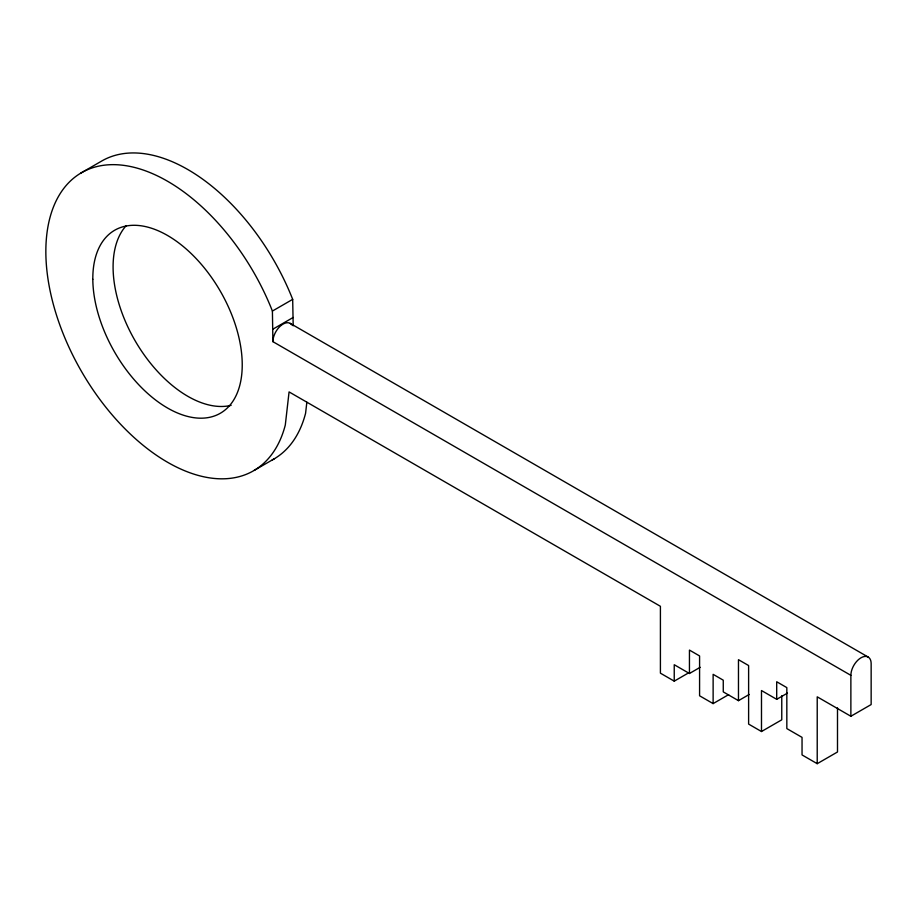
<?xml version="1.0" encoding="UTF-8"?>
<svg xmlns="http://www.w3.org/2000/svg" width="917" height="917" viewBox="0 0 917 917"><rect width="100%" height="100%" fill="white"/><g stroke="black" fill="none" stroke-linecap="round" stroke-linejoin="round"><path stroke-width="1.38" d="M306.84 402.265L305.579 413.292A172.075 99.345 60 0 1 272.166 459.979M688.552 672.883L674.236 681.148L660.412 673.17L660.412 606.297L289.073 391.914L285.302 425.007A172.075 99.345 60 0 1 107.53 409.337A172.075 99.345 60 0 1 80.799 173.118L101.076 161.403A172.075 99.345 60 0 1 292.683 299.355L293.188 325.787M850.873 675.348A14.34 8.276 -60 0 1 861.006 657.776A14.34 8.276 -60 0 1 871.15 663.633L871.15 704.554L850.873 716.257L850.873 675.348L272.911 341.663L272.406 311.058L292.683 299.355M272.911 329.157L293.188 317.454M254.25 470.352L274.527 458.649M674.236 681.148L674.236 664.722L689.446 673.502L700.175 667.301M689.446 673.502L689.446 650.084L699.579 655.942L699.579 695.785L713.128 703.603L728.637 694.65M713.128 703.603L713.128 674.327L723.261 680.185L723.261 691.888L738.472 700.668L749.212 694.467M738.472 700.668L738.472 659.69L748.616 665.547L748.616 724.086L761.488 731.525L761.488 690.535L776.699 699.327L787.428 693.126M761.488 731.525L781.765 719.811L781.765 695.785M776.699 699.327L776.699 681.755L786.832 687.612L786.832 728.591L802.043 737.371L802.043 754.932L817.219 763.689L837.496 751.986L837.496 707.89M290.219 323.392L868.181 657.065M850.873 716.257L817.219 696.828L817.219 763.689M231.13 405.325A105.661 61.003 60 0 1 135.395 341.262A105.661 61.003 60 0 1 126.248 225.593M80.799 173.118A172.075 99.345 60 0 1 272.406 311.058M272.911 341.663A14.34 8.276 -60 0 1 280.419 326.005A14.34 8.276 -60 0 1 291.824 324.882M92.812 279.295A105.661 61.003 60 0 0 205.397 417.969A105.661 61.003 60 0 0 204.353 267.947A105.661 61.003 60 0 0 92.812 279.295"/></g></svg>
